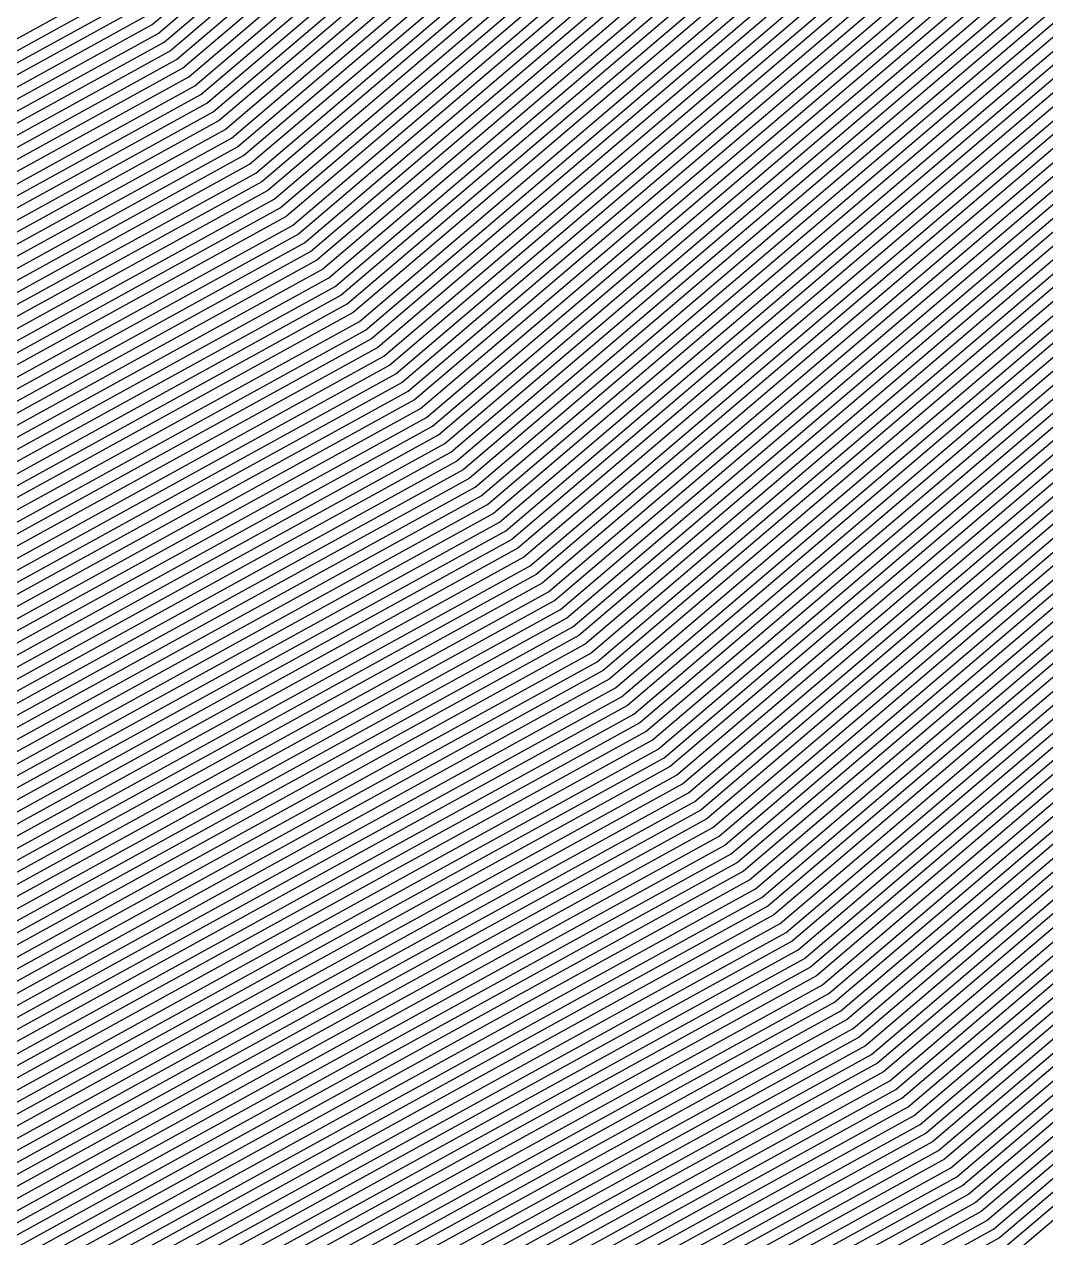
# Model space of a CAD drawing. Extents: x 7084 to 11035, y 13750 to 16729.
# Drawn here: x 8118.8 to 8173.6, y 16169.2 to 16234.2 of the extents above; entities that cross this region are included whole.
import ezdxf

# ---------------------------------------------------------------- set-up
doc = ezdxf.new("R2010")
doc.units = 0
doc.layers.add('Default', color=7, linetype='Continuous')

msp = doc.modelspace()

# ---------------------------------------------------------------- linework, layer by layer
at = {"layer": 'Default'}
for points in [[(7619.186, 15357.86), (7661.617, 15585.526), (7669.332, 15608.679), (7703.632, 15744.182), (7753.777, 16068.317), (7884.927, 16072.176), (7969.774, 16151.672), (8124.068, 16236.564), (8160.173, 16267.278), (8233.463, 16394.617), (8407.043, 16502.662)], [(7620.041, 15358.248), (7662.344, 15585.228), (7670.036, 15608.311), (7704.518, 15744.535), (7754.513, 16067.694), (7885.267, 16071.541), (7970.566, 16151.46), (8124.395, 16236.097), (8160.692, 16266.974), (8233.761, 16393.929), (8406.818, 16501.649)], [(7620.896, 15358.636), (7663.071, 15584.931), (7670.739, 15607.944), (7705.404, 15744.889), (7755.248, 16067.071), (7885.607, 16070.907), (7971.357, 16151.248), (8124.721, 16235.629), (8161.211, 16266.67), (8234.059, 16393.241), (8406.593, 16500.636)], [(7621.751, 15359.024), (7663.798, 15584.633), (7671.443, 15607.576), (7706.291, 15745.242), (7755.983, 16066.448), (7885.947, 16070.272), (7972.149, 16151.036), (8125.048, 16235.161), (8161.73, 16266.365), (8234.357, 16392.554), (8406.369, 16499.622)], [(7622.606, 15359.411), (7664.525, 15584.335), (7672.147, 15607.208), (7707.177, 15745.595), (7756.718, 16065.825), (7886.288, 16069.637), (7972.94, 16150.824), (8125.375, 16234.694), (8162.248, 16266.061), (8234.655, 16391.866), (8406.144, 16498.609)], [(7230.379, 14498.655), (7235.939, 14609.941), (7395.507, 14921.593), (7427.013, 14992.074), (7502.998, 15166.904), (7556.743, 15229.966), (7617.901, 15294.882), (7623.461, 15359.799), (7665.252, 15584.037), (7672.851, 15606.841), (7708.063, 15745.948), (7757.453, 16065.202), (7886.628, 16069.002), (7973.732, 16150.612), (8125.702, 16234.226), (8162.767, 16265.757), (8234.953, 16391.178), (8405.919, 16497.596)], [(7618.727, 15294.934), (7624.316, 15360.187), (7665.98, 15583.739), (7673.555, 15606.473), (7708.95, 15746.301), (7758.189, 16064.578), (7886.968, 16068.367), (7974.523, 16150.4), (8126.029, 16233.758), (8163.286, 16265.453), (8235.251, 16390.49), (8405.694, 16496.582)], [(7231.897, 14498.524), (7237.514, 14610.963), (7396.107, 14920.709), (7427.939, 14991.92), (7503.459, 15165.68), (7557.761, 15229.396), (7619.553, 15294.985), (7625.17, 15360.575), (7666.707, 15583.441), (7674.259, 15606.105), (7709.836, 15746.654), (7758.924, 16063.955), (7887.308, 16067.733), (7975.315, 16150.188), (8126.355, 16233.291), (8163.805, 16265.148), (8235.549, 16389.802), (8405.47, 16495.569)], [(8405.245, 16494.556), (8235.847, 16389.114), (8164.324, 16264.844), (8126.682, 16232.823), (7976.106, 16149.976), (7887.648, 16067.098), (7759.659, 16063.332), (7710.722, 15747.007), (7674.962, 15605.738), (7667.434, 15583.143), (7626.025, 15360.963), (7620.379, 15295.037), (7558.27, 15229.111), (7503.69, 15165.069), (7428.402, 14991.843), (7396.406, 14920.267), (7238.302, 14611.474), (7232.656, 14498.458), (7458.519, 14291.341), (7499.925, 14225.415), (7680.616, 14176.46), (7878.235, 14323.38)], [(7626.88, 15361.351), (7668.161, 15582.845), (7675.666, 15605.37), (7711.608, 15747.36), (7760.394, 16062.709), (7887.989, 16066.463), (7976.898, 16149.764), (8127.009, 16232.355), (8164.843, 16264.54), (8236.145, 16388.427), (8405.02, 16493.543)], [(7627.735, 15361.738), (7668.888, 15582.547), (7676.37, 15605.002), (7712.495, 15747.714), (7761.13, 16062.086), (7888.329, 16065.828), (7977.689, 16149.552), (8127.336, 16231.888), (8165.361, 16264.235), (8236.443, 16387.739), (8404.795, 16492.529)], [(7458.705, 14293.061), (7234.933, 14498.261), (7240.665, 14613.006), (7397.306, 14918.94), (7429.791, 14991.612), (7504.382, 15163.234), (7559.798, 15228.256), (7622.857, 15295.191), (7628.59, 15362.126), (7669.615, 15582.249), (7677.074, 15604.635), (7713.381, 15748.067), (7761.865, 16061.462), (7888.669, 16065.193), (7978.481, 16149.34), (8127.662, 16231.42), (8165.88, 16263.931), (8236.741, 16387.051), (8404.571, 16491.516)], [(8127.989, 16230.952), (8166.399, 16263.627), (8237.04, 16386.363), (8404.346, 16490.503)], [(7630.3, 15362.902), (7671.069, 15581.654), (7678.482, 15603.899), (7715.153, 15748.773), (7763.335, 16060.216), (7889.349, 16063.924), (7980.064, 16148.916), (8128.316, 16230.485), (8166.918, 16263.322), (8237.338, 16385.675), (8404.121, 16489.489)], [(7431.18, 14991.381), (7505.074, 15161.399), (7561.325, 15227.402), (7625.335, 15295.346), (7631.155, 15363.29), (7671.796, 15581.356), (7679.185, 15603.532), (7716.04, 15749.126), (7764.071, 16059.593), (7889.69, 16063.289), (7980.856, 16148.704), (8128.643, 16230.017), (8167.437, 16263.018), (8237.636, 16384.987), (8403.896, 16488.476)], [(7431.643, 14991.304), (7505.305, 15160.787), (7561.834, 15227.117), (7626.161, 15295.397), (7632.009, 15363.678), (7672.523, 15581.058), (7679.889, 15603.164), (7716.926, 15749.479), (7764.806, 16058.97), (7890.03, 16062.654), (7981.647, 16148.492), (8128.97, 16229.549), (8167.956, 16262.714), (8237.934, 16384.299), (8403.672, 16487.463)], [(8403.447, 16486.45), (8238.232, 16383.612), (8168.474, 16262.41), (8129.296, 16229.081), (7982.439, 16148.28), (7890.37, 16062.019), (7765.541, 16058.346), (7717.812, 15749.832), (7680.593, 15602.796), (7673.25, 15580.76), (7632.864, 15364.065)], [(7890.71, 16061.384), (7983.23, 16148.068), (8129.623, 16228.614), (8168.993, 16262.105), (8238.53, 16382.924), (8403.222, 16485.436)], [(7634.574, 15364.841), (7674.704, 15580.164), (7682.001, 15602.061), (7719.585, 15750.538), (7767.011, 16057.1), (7891.05, 16060.75), (7984.022, 16147.856), (8129.95, 16228.146), (8169.512, 16261.801), (8238.828, 16382.236), (8402.997, 16484.423)], [(7635.429, 15365.229), (7675.431, 15579.866), (7682.704, 15601.694), (7720.471, 15750.892), (7767.747, 16056.477), (7891.391, 16060.115), (7984.813, 16147.644), (8130.277, 16227.678), (8170.031, 16261.497), (8239.126, 16381.548), (8402.773, 16483.41)], [(7636.284, 15365.617), (7676.158, 15579.568), (7683.408, 15601.326), (7721.357, 15751.245), (7768.482, 16055.854), (7891.731, 16059.48), (7985.605, 16147.432), (8130.603, 16227.211), (8170.55, 16261.192), (8239.424, 16380.86), (8402.548, 16482.396)], [(7637.139, 15366.004), (7676.885, 15579.27), (7684.112, 15600.958), (7722.244, 15751.598), (7769.217, 16055.23), (7892.071, 16058.845), (7986.396, 16147.22), (8130.93, 16226.743), (8171.069, 16260.888), (8239.722, 16380.172), (8402.323, 16481.383)], [(8131.257, 16226.275), (8171.587, 16260.584), (8240.02, 16379.485), (8402.098, 16480.37)], [(8401.874, 16479.357), (8240.318, 16378.797), (8172.106, 16260.28), (8131.584, 16225.808), (7987.979, 16146.796), (7892.751, 16057.575), (7770.688, 16053.984), (7724.016, 15752.304), (7685.52, 15600.223), (7678.34, 15578.674), (7638.848, 15366.78)], [(8609.201, 16431.806), (8401.649, 16478.343), (8240.616, 16378.109), (8172.625, 16259.975), (8131.911, 16225.34), (7988.771, 16146.584), (7893.092, 16056.941), (7771.423, 16053.361), (7724.902, 15752.657), (7686.224, 15599.855), (7679.067, 15578.376), (7639.703, 15367.168)], [(7640.558, 15367.556), (7679.794, 15578.079), (7686.927, 15599.488), (7725.789, 15753.01), (7772.158, 16052.738), (7893.432, 16056.306), (7989.562, 16146.372), (8132.237, 16224.872), (8173.144, 16259.671), (8240.915, 16377.421), (8401.424, 16477.33), (8608.303, 16430.944)], [(7641.413, 15367.944), (7680.521, 15577.781), (7687.631, 15599.12), (7726.675, 15753.363), (7772.893, 16052.114), (7893.772, 16055.671), (7990.354, 16146.16), (8132.564, 16224.405), (8173.663, 16259.367), (8241.213, 16376.733), (8401.199, 16476.317), (8607.404, 16430.082)], [(7643.123, 15368.719), (7681.975, 15577.185), (7689.039, 15598.385), (7728.448, 15754.07), (7774.364, 16050.868), (7894.452, 16054.401), (7991.937, 16145.737), (8133.218, 16223.469), (8174.7, 16258.758), (8241.809, 16375.357), (8400.75, 16474.29), (8605.607, 16428.357)], [(8604.708, 16427.495), (8400.525, 16473.277), (8242.107, 16374.67), (8175.219, 16258.454), (8133.544, 16223.002), (7992.728, 16145.525), (7894.793, 16053.767), (7775.099, 16050.245), (7729.334, 15754.423), (7689.743, 15598.017), (7682.702, 15576.887), (7643.978, 15369.107)], [(7674.356, 14185.002), (7505.934, 14230.633), (7459.881, 14303.958), (7249.354, 14497.012), (7255.634, 14622.713), (7403.003, 14910.539), (7438.59, 14990.15), (7508.765, 15151.613), (7569.472, 15222.844), (7638.552, 15296.169), (7644.832, 15369.495), (7683.429, 15576.589), (7690.447, 15597.649), (7730.22, 15754.776), (7775.834, 16049.622), (7895.133, 16053.132), (7993.52, 16145.313), (8133.871, 16222.534), (8175.738, 16258.149), (8242.405, 16373.982), (8400.3, 16472.264), (8603.81, 16426.633)], [(7895.473, 16052.497), (7994.311, 16145.101), (8134.198, 16222.066), (8176.257, 16257.845), (8242.703, 16373.294), (8400.075, 16471.25), (8602.911, 16425.771)], [(8602.012, 16424.908), (8399.851, 16470.237), (8243.001, 16372.606), (8176.776, 16257.541), (8134.525, 16221.599), (7995.103, 16144.889), (7895.813, 16051.862), (7777.305, 16048.375), (7731.993, 15755.482), (7691.854, 15596.914), (7684.883, 15575.993), (7646.542, 15370.271)], [(8601.114, 16424.046), (8399.626, 16469.224), (8243.299, 16371.918), (8177.295, 16257.237), (8134.852, 16221.131), (7995.894, 16144.677), (7896.154, 16051.227), (7778.04, 16047.752), (7732.879, 15755.835), (7692.558, 15596.546), (7685.61, 15575.695), (7647.397, 15370.658), (7641.031, 15296.324), (7571, 15221.989), (7509.457, 15149.778), (7439.979, 14989.919), (7403.902, 14909.212), (7257.997, 14624.246), (7251.631, 14496.815), (7460.067, 14305.679), (7506.754, 14231.344), (7673.502, 14186.167)], [(7648.252, 15371.046), (7686.337, 15575.397), (7693.262, 15596.179), (7733.765, 15756.188), (7778.775, 16047.129), (7896.494, 16050.592), (7996.686, 16144.465), (8135.178, 16220.663), (8177.813, 16256.932), (8243.597, 16371.23), (8399.401, 16468.21), (8600.215, 16423.184)], [(7649.107, 15371.434), (7687.064, 15575.099), (7693.966, 15595.811), (7734.651, 15756.541), (7779.51, 16046.506), (7896.834, 16049.958), (7997.478, 16144.253), (8135.505, 16220.196), (8178.332, 16256.628), (8243.895, 16370.543), (8399.176, 16467.197), (8599.317, 16422.322)], [(8598.418, 16421.46), (8398.952, 16466.184), (8244.193, 16369.855), (8178.851, 16256.324), (8135.832, 16219.728), (7998.269, 16144.041), (7897.174, 16049.323), (7780.246, 16045.883), (7735.538, 15756.895), (7694.67, 15595.444), (7687.791, 15574.802), (7649.962, 15371.822)], [(7650.816, 15372.21), (7688.518, 15574.504), (7695.373, 15595.076), (7736.424, 15757.248), (7780.981, 16045.259), (7897.514, 16048.688), (7999.061, 16143.829), (8136.159, 16219.26), (8179.37, 16256.019), (8244.491, 16369.167), (8398.727, 16465.171), (8597.519, 16420.597)], [(8596.621, 16419.735), (8398.502, 16464.157), (8244.79, 16368.479), (8179.889, 16255.715), (8136.486, 16218.793), (7999.852, 16143.617), (7897.855, 16048.053), (7781.716, 16044.636), (7737.31, 15757.601)], [(7652.526, 15372.985), (7689.973, 15573.908), (7696.781, 15594.341), (7738.197, 15757.954), (7782.451, 16044.013), (7898.195, 16047.418), (8000.644, 16143.405), (8136.812, 16218.325), (8180.408, 16255.411), (8245.088, 16367.791), (8398.277, 16463.144), (8595.722, 16418.873)], [(7653.381, 15373.373), (7690.7, 15573.61), (7697.485, 15593.973), (7739.083, 15758.307), (7783.187, 16043.39), (7898.535, 16046.784), (8001.435, 16143.193), (8137.139, 16217.857), (8180.926, 16255.107), (8245.386, 16367.103), (8398.053, 16462.131), (8594.823, 16418.011)], [(8593.925, 16417.149), (8397.828, 16461.118), (8245.684, 16366.415), (8181.445, 16254.802), (8137.466, 16217.39), (8002.227, 16142.981), (7898.875, 16046.149)], [(8593.026, 16416.287), (8397.603, 16460.104), (8245.982, 16365.728), (8181.964, 16254.498), (8137.793, 16216.922), (8003.018, 16142.769), (7899.215, 16045.514), (7784.657, 16042.143), (7740.855, 15759.013), (7698.892, 15593.238), (7692.154, 15573.014), (7655.091, 15374.149)], [(7670.657, 14190.049), (7509.485, 14233.716), (7460.685, 14311.414), (7259.221, 14496.158), (7265.875, 14629.355), (7406.901, 14904.791), (7444.61, 14989.149), (7511.764, 15143.662), (7576.091, 15219.14), (7649.291, 15296.838), (7655.946, 15374.537), (7692.881, 15572.716), (7699.596, 15592.87), (7741.742, 15759.366), (7785.392, 16041.52), (7899.556, 16044.879), (8003.81, 16142.557), (8138.119, 16216.454), (8182.483, 16254.194), (8246.28, 16365.04), (8397.378, 16459.091), (8592.128, 16415.424)], [(8591.229, 16414.562), (8397.154, 16458.078), (8246.578, 16364.352), (8183.002, 16253.889), (8138.446, 16215.987), (8004.601, 16142.345), (7899.896, 16044.244), (7786.127, 16040.897), (7742.628, 15759.72), (7700.3, 15592.502), (7693.608, 15572.418), (7656.801, 15374.925)], [(7657.655, 15375.312), (7694.335, 15572.12), (7701.004, 15592.135), (7743.514, 15760.073), (7786.863, 16040.274), (7900.236, 16043.609), (8005.393, 16142.133), (8138.773, 16215.519), (8183.521, 16253.585), (8246.876, 16363.664), (8396.929, 16457.064), (8590.33, 16413.7)], [(8589.432, 16412.838), (8396.704, 16456.051), (8247.174, 16362.976), (8184.039, 16253.281), (8139.1, 16215.051), (8006.184, 16141.921), (7900.576, 16042.975), (7787.598, 16039.651), (7744.4, 15760.426), (7701.708, 15591.767), (7695.062, 15571.822), (7658.51, 15375.7)], [(7659.365, 15376.088), (7695.789, 15571.525), (7702.412, 15591.399), (7745.287, 15760.779), (7788.333, 16039.027), (7900.916, 16042.34), (8006.976, 16141.709), (8139.427, 16214.584), (8184.558, 16252.976), (8247.472, 16362.288), (8396.479, 16455.038), (8588.533, 16411.976)], [(7263.016, 14495.829), (7269.814, 14631.909), (7408.4, 14902.58), (7446.925, 14988.764), (7512.918, 15140.604), (7578.637, 15217.716), (7653.421, 15297.096), (7660.22, 15376.476), (7696.516, 15571.227), (7703.115, 15591.032), (7746.173, 15761.132), (7789.068, 16038.404), (7901.257, 16041.705), (8007.767, 16141.497), (8139.753, 16214.116), (8185.077, 16252.672), (8247.77, 16361.601), (8396.255, 16454.025), (8587.634, 16411.113)], [(7661.075, 15376.864), (7697.243, 15570.929), (7703.819, 15590.664), (7747.059, 15761.485), (7789.804, 16037.781), (7901.597, 16041.07), (8008.559, 16141.285), (8140.08, 16213.648), (8185.596, 16252.368), (8248.068, 16360.913), (8396.03, 16453.011), (8586.736, 16410.251)], [(8009.35, 16141.073), (8140.407, 16213.181), (8186.115, 16252.064), (8248.367, 16360.225), (8395.805, 16451.998), (8585.837, 16409.389)], [(7662.785, 15377.639), (7698.697, 15570.333), (7705.227, 15589.929), (7748.832, 15762.191), (7791.274, 16036.535), (7902.277, 16039.801), (8010.142, 16140.861), (8140.734, 16212.713), (8186.634, 16251.759), (8248.665, 16359.537), (8395.58, 16450.985), (8584.939, 16408.527)], [(7663.639, 15378.027), (7699.424, 15570.035), (7705.931, 15589.561), (7749.718, 15762.544), (7792.009, 16035.911), (7902.617, 16039.166), (8010.933, 16140.649), (8141.06, 16212.245), (8187.152, 16251.455), (8248.963, 16358.849), (8395.356, 16449.971), (8584.04, 16407.665)], [(7664.494, 15378.415), (7700.151, 15569.737), (7706.635, 15589.194), (7750.604, 15762.898), (7792.745, 16035.288), (7902.958, 16038.531), (8011.725, 16140.437), (8141.387, 16211.778), (8187.671, 16251.151), (8249.261, 16358.161), (8395.131, 16448.958), (8583.141, 16406.802)], [(7665.349, 15378.803), (7700.879, 15569.439), (7707.338, 15588.826), (7751.491, 15763.251), (7793.48, 16034.665), (7903.298, 16037.896), (8012.516, 16140.225), (8141.714, 16211.31), (8188.19, 16250.846), (8249.559, 16357.473), (8394.906, 16447.945), (8582.243, 16405.94)], [(8581.344, 16405.078), (8394.681, 16446.932), (8249.857, 16356.786), (8188.709, 16250.542), (8142.041, 16210.842), (8013.308, 16140.013), (7903.638, 16037.261), (7794.215, 16034.042), (7752.377, 15763.604), (7708.042, 15588.458), (7701.606, 15569.141), (7666.204, 15379.191)], [(8580.445, 16404.216), (8394.457, 16445.918), (8250.155, 16356.098), (8189.228, 16250.238), (8142.368, 16210.375), (8014.099, 16139.801), (7903.978, 16036.627), (7794.95, 16033.419), (7753.263, 15763.957), (7708.746, 15588.091), (7702.333, 15568.843), (7667.059, 15379.579)], [(8579.547, 16403.354), (8394.232, 16444.905), (8250.453, 16355.41), (8189.746, 16249.933), (8142.694, 16209.907), (8014.891, 16139.589), (7904.318, 16035.992), (7795.686, 16032.795), (7754.149, 15764.31), (7709.45, 15587.723), (7703.06, 15568.545), (7667.914, 15379.966)], [(7668.769, 15380.354), (7703.787, 15568.248), (7710.154, 15587.355), (7755.036, 15764.663), (7796.421, 16032.172), (7904.659, 16035.357), (8015.682, 16139.378), (8143.021, 16209.439), (8190.265, 16249.629), (8250.751, 16354.722), (8394.007, 16443.892), (8578.648, 16402.492)], [(8143.348, 16208.972), (8190.784, 16249.325), (8251.049, 16354.034), (8393.782, 16442.878), (8577.75, 16401.629)], [(7670.478, 15381.13), (7705.241, 15567.652), (7711.561, 15586.62), (7756.808, 15765.369), (7797.891, 16030.926), (7905.339, 16034.087), (8017.266, 16138.954), (8143.675, 16208.504), (8191.303, 16249.021), (8251.347, 16353.346), (8393.558, 16441.865), (8576.851, 16400.767)], [(8575.952, 16399.905), (8393.333, 16440.852), (8251.645, 16352.659), (8191.822, 16248.716), (8144.001, 16208.036), (8018.057, 16138.742), (7905.679, 16033.452), (7798.626, 16030.303), (7757.695, 15765.723), (7712.265, 15586.252), (7705.968, 15567.354), (7671.333, 15381.518)], [(7672.188, 15381.906), (7706.695, 15567.056), (7712.969, 15585.885), (7758.581, 15766.076), (7799.362, 16029.679), (7906.019, 16032.818), (8018.849, 16138.53), (8144.328, 16207.569), (8192.341, 16248.412), (8251.943, 16351.971), (8393.108, 16439.839), (8575.054, 16399.043)], [(7707.422, 15566.758), (7713.673, 15585.517), (7759.467, 15766.429), (7800.097, 16029.056), (7906.36, 16032.183), (8019.64, 16138.318), (8144.655, 16207.101), (8192.859, 16248.108), (8252.242, 16351.283), (8392.883, 16438.825), (8574.155, 16398.181)], [(8573.256, 16397.318), (8392.659, 16437.812), (8252.54, 16350.595), (8193.378, 16247.803), (8144.982, 16206.633), (8020.432, 16138.106), (7906.7, 16031.548), (7800.832, 16028.433), (7760.353, 15766.782), (7714.377, 15585.149), (7708.149, 15566.46), (7673.898, 15382.681)], [(8572.358, 16396.456), (8392.434, 16436.799), (8252.838, 16349.907), (8193.897, 16247.499), (8145.309, 16206.166), (8021.223, 16137.894), (7907.04, 16030.913), (7801.567, 16027.81), (7761.24, 15767.135), (7715.08, 15584.782), (7708.876, 15566.162), (7674.753, 15383.069)], [(8571.459, 16395.594), (8392.209, 16435.785), (8253.136, 16349.219), (8194.416, 16247.195), (8145.635, 16205.698), (8022.015, 16137.682), (7907.38, 16030.278), (7802.303, 16027.187), (7762.126, 15767.488), (7715.784, 15584.414), (7709.603, 15565.864), (7675.608, 15383.457)], [(8022.806, 16137.47), (8145.962, 16205.23), (8194.935, 16246.891), (8253.434, 16348.531), (8391.984, 16434.772), (8570.561, 16394.732)], [(8569.662, 16393.87), (8391.76, 16433.759), (8253.732, 16347.844), (8195.454, 16246.586), (8146.289, 16204.763), (8023.598, 16137.258), (7908.061, 16029.009), (7803.773, 16025.94), (7763.898, 15768.194), (7717.192, 15583.679), (7711.057, 15565.268)], [(8568.763, 16393.007), (8391.535, 16432.746), (8254.03, 16347.156), (8195.972, 16246.282), (8146.616, 16204.295), (8024.389, 16137.046), (7908.401, 16028.374), (7804.508, 16025.317)], [(7712.512, 15564.673), (7718.6, 15582.944), (7765.671, 15768.901), (7805.244, 16024.694), (7908.741, 16027.739), (8025.181, 16136.834), (8146.942, 16203.827), (8196.491, 16245.978), (8254.328, 16346.468), (8391.31, 16431.732), (8567.865, 16392.145)], [(7713.239, 15564.375), (7719.303, 15582.576), (7766.557, 15769.254), (7805.979, 16024.071), (7909.081, 16027.104), (8025.972, 16136.622), (8147.269, 16203.36), (8197.01, 16245.673), (8254.626, 16345.78), (8391.085, 16430.719), (8566.966, 16391.283)], [(7288.722, 14644.171), (7415.596, 14891.968), (7458.039, 14986.917), (7518.455, 15125.925), (7590.858, 15210.879), (7673.247, 15298.331), (7680.737, 15385.784), (7713.966, 15564.077), (7720.007, 15582.208), (7767.444, 15769.607), (7806.714, 16023.448), (7909.421, 16026.469), (8026.764, 16136.41), (8147.596, 16202.892), (8197.529, 16245.369), (8254.924, 16345.092), (8390.861, 16429.706), (8566.067, 16390.421)], [(7714.693, 15563.779), (7720.711, 15581.841), (7768.33, 15769.96), (7807.449, 16022.824), (7909.762, 16025.835), (8027.555, 16136.198), (8147.923, 16202.424), (8198.048, 16245.065), (8255.222, 16344.404), (8390.636, 16428.692), (8565.169, 16389.559)], [(7282.75, 14494.121), (7290.297, 14645.193), (7416.195, 14891.084), (7458.965, 14986.763), (7518.916, 15124.701), (7591.876, 15210.309), (7674.899, 15298.434), (7682.446, 15386.56), (7715.42, 15563.481), (7721.415, 15581.473), (7769.216, 15770.313), (7808.184, 16022.201), (7910.102, 16025.2), (8028.347, 16135.986), (8148.25, 16201.957), (8198.567, 16244.76), (8255.52, 16343.717), (8390.411, 16427.679), (8564.27, 16388.697)], [(8563.372, 16387.834), (8390.186, 16426.666), (8255.818, 16343.029), (8199.085, 16244.456), (8148.576, 16201.489), (8029.138, 16135.774), (7910.442, 16024.565), (7808.92, 16021.578), (7770.102, 15770.666)], [(7716.874, 15562.885), (7722.823, 15580.738), (7770.989, 15771.019), (7809.655, 16020.955), (7910.782, 16023.93), (8029.93, 16135.562), (8148.903, 16201.021), (8199.604, 16244.152), (8256.117, 16342.341), (8389.962, 16425.653), (8562.473, 16386.972)], [(8561.574, 16386.11), (8389.737, 16424.639), (8256.415, 16341.653), (8200.123, 16243.848), (8149.23, 16200.554), (8030.721, 16135.35), (7911.122, 16023.295), (7810.39, 16020.332), (7771.875, 15771.372), (7723.526, 15580.37), (7717.601, 15562.587)], [(7718.328, 15562.289), (7724.23, 15580.002), (7772.761, 15771.726), (7811.125, 16019.708), (7911.463, 16022.661), (8031.513, 16135.138), (8149.557, 16200.086), (8200.642, 16243.543), (8256.713, 16340.965), (8389.512, 16423.626), (8560.676, 16385.248)], [(8559.777, 16384.386), (8389.287, 16422.613), (8257.011, 16340.277), (8201.161, 16243.239), (8149.884, 16199.618), (8032.304, 16134.926), (7911.803, 16022.026), (7811.861, 16019.085), (7773.647, 15772.079), (7724.934, 15579.635), (7719.055, 15561.991), (7686.721, 15388.499), (7679.029, 15298.692), (7594.422, 15208.884)], [(8558.878, 16383.523), (8389.063, 16421.599), (8257.309, 16339.589), (8201.68, 16242.935), (8150.21, 16199.151), (8033.096, 16134.714), (7912.143, 16021.391), (7812.596, 16018.462), (7774.534, 15772.432), (7725.638, 15579.267), (7719.782, 15561.694), (7687.576, 15388.887), (7679.855, 15298.743), (7594.931, 15208.599), (7520.3, 15121.032), (7461.743, 14986.301), (7417.994, 14888.431), (7295.024, 14648.258), (7287.304, 14493.726), (7462.975, 14332.635)], [(7680.681, 15298.795), (7688.431, 15389.274), (7720.509, 15561.396), (7726.342, 15578.899), (7775.42, 15772.785), (7813.331, 16017.839), (7912.483, 16020.756), (8033.887, 16134.502), (8150.537, 16198.683), (8202.198, 16242.63), (8257.607, 16338.902), (8388.838, 16420.586), (8557.98, 16382.661)], [(8556.183, 16380.937), (8388.388, 16418.56), (8258.203, 16337.526), (8203.236, 16242.022), (8151.191, 16197.748), (8035.47, 16134.078), (7913.164, 16019.486), (7814.802, 16016.592), (7777.192, 15773.491), (7727.749, 15578.164), (7721.963, 15560.8), (7690.14, 15390.05), (7682.333, 15298.897), (7596.458, 15207.745), (7520.993, 15119.197), (7463.133, 14986.07), (7418.894, 14887.104), (7297.388, 14649.791), (7289.581, 14493.529), (7463.161, 14334.356), (7520.411, 14243.203), (7659.275, 14205.58), (7932.514, 14408.72)], [(7722.69, 15560.502), (7728.453, 15577.796), (7778.079, 15773.844), (7815.537, 16015.969), (7913.504, 16018.852), (8036.262, 16133.866), (8151.517, 16197.28), (8203.755, 16241.718), (8258.501, 16336.838), (8388.164, 16417.546), (8555.284, 16380.075)], [(8554.385, 16379.212), (8387.939, 16416.533), (8258.799, 16336.15), (8204.274, 16241.413), (8151.844, 16196.812), (8037.054, 16133.654), (7913.844, 16018.217), (7816.272, 16015.346), (7778.965, 15774.197), (7729.157, 15577.429), (7723.417, 15560.204)], [(7724.145, 15559.906), (7729.861, 15577.061), (7779.851, 15774.55), (7817.007, 16014.723), (7914.184, 16017.582), (8037.845, 16133.442), (8152.171, 16196.345), (8204.793, 16241.109), (8259.097, 16335.462), (8387.714, 16415.52), (8553.487, 16378.35)], [(7420.093, 14885.335), (7464.985, 14985.762), (7521.915, 15116.75), (7598.495, 15206.605), (7685.638, 15299.103), (7693.56, 15391.601), (7724.872, 15559.608), (7730.565, 15576.694), (7780.738, 15774.904), (7817.742, 16014.1), (7914.525, 16016.947), (8038.637, 16133.23), (8152.498, 16195.877), (8205.311, 16240.805), (8259.395, 16334.775), (8387.489, 16414.507), (8552.588, 16377.488)], [(7725.599, 15559.31), (7731.268, 15576.326), (7781.624, 15775.257), (7818.478, 16013.476), (7914.865, 16016.312), (8039.428, 16133.018), (8152.825, 16195.409), (8205.83, 16240.5), (8259.694, 16334.087), (8387.265, 16413.493), (8551.689, 16376.626)], [(7726.326, 15559.012), (7731.972, 15575.958), (7782.51, 15775.61), (7819.213, 16012.853), (7915.205, 16015.678), (8040.22, 16132.806), (8153.151, 16194.942), (8206.349, 16240.196), (8259.992, 16333.399), (8387.04, 16412.48), (8550.791, 16375.764)], [(8549.892, 16374.902), (8386.815, 16411.467), (8260.29, 16332.711), (8206.868, 16239.892), (8153.478, 16194.474), (8041.011, 16132.595), (7915.545, 16015.043), (7819.948, 16012.23), (7783.396, 15775.963), (7732.676, 15575.591), (7727.053, 15558.714)], [(7727.78, 15558.417), (7733.38, 15575.223), (7784.283, 15776.316), (7820.683, 16011.607), (7915.885, 16014.408), (8041.803, 16132.383), (8153.805, 16194.006), (8207.387, 16239.587), (8260.588, 16332.023), (8386.59, 16410.453), (8548.994, 16374.039)], [(7728.507, 15558.119), (7734.084, 15574.855), (7785.169, 15776.669), (7821.419, 16010.984), (7916.226, 16013.773), (8042.594, 16132.171), (8154.132, 16193.539), (8207.906, 16239.283), (8260.886, 16331.335), (8386.366, 16409.44), (8548.095, 16373.177)], [(7729.234, 15557.821), (7734.788, 15574.488), (7786.055, 15777.022), (7822.154, 16010.36), (7916.566, 16013.138), (8043.386, 16131.959), (8154.458, 16193.071), (8208.424, 16238.979), (8261.184, 16330.647), (8386.141, 16408.427), (8547.196, 16372.315)], [(7729.961, 15557.523), (7735.491, 15574.12), (7786.941, 15777.375), (7822.889, 16009.737), (7916.906, 16012.503), (8044.177, 16131.747), (8154.785, 16192.603), (8208.943, 16238.675), (8261.482, 16329.96), (8385.916, 16407.414), (8546.298, 16371.453)], [(8545.399, 16370.591), (8385.691, 16406.4), (8261.78, 16329.272), (8209.462, 16238.37), (8155.112, 16192.136), (8044.969, 16131.535), (7917.246, 16011.869), (7823.624, 16009.114), (7787.828, 15777.728), (7736.195, 15573.752), (7730.688, 15557.225)], [(8544.5, 16369.728), (8385.467, 16405.387), (8262.078, 16328.584), (8209.981, 16238.066), (8155.439, 16191.668), (8045.76, 16131.323), (7917.586, 16011.234)], [(7300.207, 14492.609), (7308.417, 14656.943), (7423.092, 14880.914), (7469.616, 14984.992), (7524.222, 15110.634), (7603.587, 15203.757), (7693.898, 15299.618), (7702.108, 15395.48), (7732.142, 15556.629), (7737.603, 15573.017), (7789.6, 15778.435), (7825.095, 16007.868), (7917.927, 16010.599), (8046.552, 16131.111), (8155.766, 16191.2), (8210.5, 16237.762), (8262.376, 16327.896), (8385.242, 16404.374), (8543.602, 16368.866)], [(7423.391, 14880.472), (7470.079, 14984.915), (7524.453, 15110.022), (7604.096, 15203.472), (7694.724, 15299.67), (7702.963, 15395.868), (7732.869, 15556.331), (7738.307, 15572.649), (7790.487, 15778.788), (7825.83, 16007.245), (7918.267, 16009.964), (8047.343, 16130.899), (8156.092, 16190.733), (8211.019, 16237.457), (8262.674, 16327.208), (8385.017, 16403.36), (8542.703, 16368.004)], [(8541.805, 16367.142), (8384.792, 16402.347), (8262.972, 16326.52), (8211.537, 16237.153), (8156.419, 16190.265), (8048.135, 16130.687), (7918.607, 16009.329), (7826.565, 16006.621), (7791.373, 15779.141), (7739.011, 15572.282), (7733.596, 15556.033), (7703.818, 15396.255), (7695.55, 15299.721), (7604.605, 15203.187)], [(7471.005, 14984.761), (7524.915, 15108.799), (7605.114, 15202.902), (7696.376, 15299.773), (7704.673, 15396.643), (7734.323, 15555.735), (7739.714, 15571.914), (7792.259, 15779.494), (7827.301, 16005.998), (7918.947, 16008.695), (8048.926, 16130.475), (8156.746, 16189.797), (8212.056, 16236.849), (8263.27, 16325.833), (8384.568, 16401.334), (8540.906, 16366.28)], [(8540.007, 16365.417), (8384.343, 16400.321), (8263.569, 16325.145), (8212.575, 16236.544), (8157.073, 16189.33), (8049.718, 16130.263), (7919.287, 16008.06), (7828.036, 16005.375), (7793.145, 15779.847), (7740.418, 15571.546), (7735.05, 15555.437)], [(8539.109, 16364.555), (8384.118, 16399.307), (8263.867, 16324.457), (8213.094, 16236.24), (8157.399, 16188.862), (8050.509, 16130.051), (7919.628, 16007.425), (7828.771, 16004.752), (7794.032, 15780.2), (7741.122, 15571.179), (7735.778, 15555.139)], [(7424.891, 14878.261), (7472.394, 14984.53), (7525.607, 15106.964), (7606.642, 15202.047), (7698.855, 15299.927), (7707.238, 15397.807), (7736.505, 15554.842), (7741.826, 15570.811), (7794.918, 15780.553), (7829.506, 16004.129), (7919.968, 16006.79), (8051.301, 16129.839), (8157.726, 16188.394), (8213.613, 16235.936), (8264.165, 16323.769), (8383.893, 16398.294), (8538.21, 16363.693)], [(7737.232, 15554.544), (7742.53, 15570.444), (7795.804, 15780.907), (7830.241, 16003.505), (7920.308, 16006.155), (8052.092, 16129.627), (8158.053, 16187.927), (8214.132, 16235.632), (8264.463, 16323.081), (8383.669, 16397.281), (8537.311, 16362.831)], [(8052.884, 16129.415), (8158.38, 16187.459), (8214.65, 16235.327), (8264.761, 16322.393), (8383.444, 16396.267), (8536.413, 16361.969)], [(8535.514, 16361.107), (8383.219, 16395.254), (8265.059, 16321.705), (8215.169, 16235.023), (8158.707, 16186.991), (8053.675, 16129.203), (7920.988, 16004.886), (7831.712, 16002.259), (7797.577, 15781.613), (7743.937, 15569.708), (7738.686, 15553.948), (7709.802, 15398.97), (7701.333, 15300.081), (7608.17, 15201.193), (7526.299, 15105.129), (7473.783, 14984.299), (7425.79, 14876.934), (7315.507, 14661.541), (7307.038, 14492.018), (7464.585, 14347.547), (7526.694, 14248.658), (7652.731, 14214.511), (7949.159, 14434.891)], [(8534.616, 16360.244), (8382.994, 16394.241), (8265.357, 16321.018), (8215.688, 16234.719), (8159.033, 16186.524), (8054.467, 16128.991), (7921.329, 16004.251), (7832.447, 16001.636), (7798.463, 15781.966), (7744.641, 15569.341), (7739.413, 15553.65), (7710.657, 15399.358), (7702.159, 15300.133), (7608.679, 15200.908), (7526.53, 15104.518), (7474.246, 14984.222), (7426.09, 14876.492), (7316.295, 14662.052), (7307.797, 14491.952), (7464.647, 14348.121)], [(7740.14, 15553.352), (7745.345, 15568.973), (7799.349, 15782.319), (7833.182, 16001.013), (7921.669, 16003.616), (8055.258, 16128.779), (8159.36, 16186.056), (8216.207, 16234.414), (8265.655, 16320.33), (8382.769, 16393.228), (8533.717, 16359.382)], [(7740.867, 15553.054), (7746.049, 15568.605), (7800.236, 15782.672), (7833.918, 16000.389), (7922.009, 16002.981), (8056.05, 16128.567), (8159.687, 16185.588), (8216.726, 16234.11), (8265.953, 16319.642), (8382.545, 16392.214), (8532.818, 16358.52)], [(8531.92, 16357.658), (8382.32, 16391.201), (8266.251, 16318.954), (8217.244, 16233.806), (8160.014, 16185.121), (8056.842, 16128.355), (7922.349, 16002.346), (7834.653, 15999.766), (7801.122, 15783.025), (7746.753, 15568.238), (7741.594, 15552.756)], [(7742.321, 15552.458), (7747.456, 15567.87), (7802.008, 15783.378), (7835.388, 15999.143), (7922.689, 16001.712), (8057.633, 16128.143), (8160.34, 16184.653), (8217.763, 16233.502), (8266.549, 16318.266), (8382.095, 16390.188), (8531.021, 16356.796)], [(7743.048, 15552.16), (7748.16, 15567.502), (7802.894, 15783.731), (7836.123, 15998.52), (7923.03, 16001.077), (8058.425, 16127.931), (8160.667, 16184.185), (8218.282, 16233.197), (8266.847, 16317.578), (8381.87, 16389.174), (8530.122, 16355.933)], [(8529.224, 16355.071), (8381.646, 16388.161), (8267.145, 16316.891), (8218.801, 16232.893), (8160.994, 16183.718), (8059.216, 16127.719), (7923.37, 16000.442)], [(8528.325, 16354.209), (8381.421, 16387.148), (8267.444, 16316.203), (8219.32, 16232.589), (8161.321, 16183.25), (8060.008, 16127.507), (7923.71, 15999.807)], [(8527.427, 16353.347), (8381.196, 16386.135), (8267.742, 16315.515), (8219.839, 16232.284), (8161.648, 16182.782), (8060.799, 16127.295), (7924.05, 15999.172), (7838.329, 15996.65), (7805.553, 15784.791), (7750.272, 15566.399), (7745.229, 15551.267)], [(7745.956, 15550.969), (7750.976, 15566.032), (7806.439, 15785.144), (7839.064, 15996.027), (7924.39, 15998.538), (8061.591, 16127.083), (8161.974, 16182.315), (8220.357, 16231.98), (8268.04, 16314.827), (8380.971, 16385.121), (8526.528, 16352.485)], [(8525.629, 16351.622), (8380.747, 16384.108), (8268.338, 16314.139), (8220.876, 16231.676), (8162.301, 16181.847), (8062.382, 16126.871), (7924.731, 15997.903), (7839.799, 15995.404), (7807.326, 15785.497), (7751.679, 15565.664)], [(7752.383, 15565.297), (7808.212, 15785.85), (7840.535, 15994.781), (7925.071, 15997.268), (8063.174, 16126.659), (8162.628, 16181.379), (8221.395, 16231.371), (8268.636, 16313.451), (8380.522, 16383.095), (8524.731, 16350.76)], [(8523.832, 16349.898), (8380.297, 16382.081), (8268.934, 16312.763), (8221.914, 16231.067), (8162.955, 16180.912), (8063.965, 16126.447), (7925.411, 15996.633)], [(7753.791, 15564.561), (7809.985, 15786.556), (7842.005, 15993.534), (7925.751, 15995.998), (8064.757, 16126.235), (8163.282, 16180.444), (8222.433, 16230.763), (8269.232, 16312.076), (8380.072, 16381.068), (8522.933, 16349.036)], [(8522.035, 16348.174), (8379.848, 16380.055), (8269.53, 16311.388), (8222.952, 16230.459), (8163.608, 16179.976), (8065.548, 16126.024), (7926.091, 15995.363), (7842.74, 15992.911), (7810.871, 15786.91), (7754.495, 15564.194)], [(8521.136, 16347.312), (8379.623, 16379.042), (8269.828, 16310.7), (8223.47, 16230.154), (8163.935, 16179.509), (8066.34, 16125.812), (7926.432, 15994.729), (7843.476, 15992.288)], [(7755.902, 15563.458), (7812.643, 15787.616), (7844.211, 15991.665), (7926.772, 15994.094), (8067.131, 16125.6), (8164.262, 16179.041), (8223.989, 16229.85), (8270.126, 16310.012), (8379.398, 16378.028), (8520.238, 16346.449)], [(8519.339, 16345.587), (8379.173, 16377.015), (8270.424, 16309.324), (8224.508, 16229.546), (8164.589, 16178.573), (8067.923, 16125.388), (7927.112, 15993.459), (7844.946, 15991.041)], [(8241.511, 16376.045), (8174.182, 16259.062), (8132.891, 16223.937), (7991.145, 16145.949), (7894.112, 16055.036), (7773.629, 16051.491), (7727.561, 15753.717), (7688.335, 15598.752), (7681.248, 15577.483), (7642.268, 15368.331)], [(8518.44, 16344.725), (8378.949, 16376.002), (8270.722, 16308.636), (8225.027, 16229.241), (8164.915, 16178.106), (8068.714, 16125.176), (7927.452, 15992.824), (7845.681, 15990.418), (7814.416, 15788.322), (7757.31, 15562.723), (7752.5, 15548.288)], [(8069.506, 16124.964), (8165.242, 16177.638), (8225.546, 16228.937), (8271.021, 16307.949), (8378.724, 16374.988), (8517.542, 16343.863)], [(7483.508, 14982.683), (7531.144, 15092.285), (7618.862, 15195.21), (7718.68, 15301.162), (7727.754, 15407.115), (7753.954, 15547.692), (7758.718, 15561.988), (7816.188, 15789.028), (7847.152, 15989.172), (7928.133, 15991.555), (8070.297, 16124.752), (8165.569, 16177.17), (8226.065, 16228.633), (8271.319, 16307.261), (8378.499, 16373.975), (8516.643, 16343.001)], [(7759.421, 15561.62), (7817.075, 15789.381), (7847.887, 15988.549), (7928.473, 15990.92), (8071.089, 16124.54), (8165.896, 16176.703), (8226.583, 16228.328), (8271.617, 16306.573), (8378.274, 16372.962), (8515.744, 16342.138)], [(7760.125, 15561.252), (7817.961, 15789.734), (7848.622, 15987.926), (7928.813, 15990.285), (8071.88, 16124.328), (8166.223, 16176.235), (8227.102, 16228.024), (8271.915, 16305.885), (8378.05, 16371.949), (8514.846, 16341.276)], [(7760.829, 15560.885), (7818.847, 15790.088), (7849.357, 15987.302), (7929.153, 15989.65), (8072.672, 16124.116), (8166.549, 16175.767), (8227.621, 16227.72), (8272.213, 16305.197), (8377.825, 16370.935), (8513.947, 16340.414)], [(7466.132, 14361.886), (7326.013, 14490.375), (7335.203, 14674.314), (7433.286, 14865.88), (7485.36, 14982.375), (7532.066, 15089.839), (7620.899, 15194.071), (7721.984, 15301.368), (7731.174, 15408.666), (7756.862, 15546.5), (7761.533, 15560.517), (7819.734, 15790.441), (7850.093, 15986.679), (7929.493, 15989.015), (8073.463, 16123.904), (8166.876, 16175.3), (8228.14, 16227.416), (8272.511, 16304.509), (8377.6, 16369.922), (8513.049, 16339.552)], [(8512.15, 16338.69), (8377.375, 16368.909), (8272.809, 16303.821), (8228.659, 16227.111), (8167.203, 16174.832), (8074.255, 16123.692), (7929.834, 15988.38), (7850.828, 15986.056), (7820.62, 15790.794), (7762.237, 15560.149)], [(8511.251, 16337.827), (8377.151, 16367.895), (8273.107, 16303.134), (8229.178, 16226.807), (8167.53, 16174.364), (8075.046, 16123.48), (7930.174, 15987.746), (7851.563, 15985.433), (7821.506, 15791.147), (7762.941, 15559.782)], [(7486.749, 14982.144), (7532.759, 15088.004), (7622.427, 15193.216), (7724.462, 15301.523), (7733.738, 15409.829), (7759.044, 15545.606), (7763.644, 15559.414), (7822.392, 15791.5), (7852.298, 15984.81), (7930.514, 15987.111), (8075.838, 16123.268), (8167.856, 16173.897), (8229.696, 16226.503), (8273.405, 16302.446), (8376.926, 16366.882), (8510.353, 16336.965)], [(8509.454, 16336.103), (8376.701, 16365.869), (8273.703, 16301.758), (8230.215, 16226.198), (8168.183, 16173.429), (8076.63, 16123.056), (7930.854, 15986.476), (7853.034, 15984.186), (7823.279, 15791.853), (7764.348, 15559.047), (7759.771, 15545.308), (7734.593, 15410.217), (7725.288, 15301.574), (7622.936, 15192.931)], [(7760.498, 15545.011), (7765.052, 15558.679), (7824.165, 15792.206), (7853.769, 15983.563), (7931.194, 15985.841), (8077.421, 16122.844), (8168.51, 16172.961), (8230.734, 16225.894), (8274.001, 16301.07), (8376.476, 16364.856), (8508.555, 16335.241)], [(7488.139, 14981.913), (7533.451, 15086.169), (7623.954, 15192.361), (7726.941, 15301.677), (7736.303, 15410.993), (7761.225, 15544.713), (7765.756, 15558.311), (7825.051, 15792.559), (7854.504, 15982.94), (7931.535, 15985.206), (8078.213, 16122.632), (8168.837, 16172.494), (8231.253, 16225.59), (8274.299, 16300.382), (8376.252, 16363.842), (8507.657, 16334.379)], [(8506.758, 16333.517), (8376.027, 16362.829), (8274.597, 16299.694), (8231.772, 16225.286), (8169.164, 16172.026), (8079.004, 16122.42), (7931.875, 15984.572), (7855.239, 15982.317), (7825.937, 15792.913), (7766.46, 15557.944)], [(8505.859, 16332.654), (8375.802, 16361.816), (8274.896, 16299.007), (8232.291, 16224.981), (8169.49, 16171.558), (8079.796, 16122.208), (7932.215, 15983.937), (7855.975, 15981.694), (7826.824, 15793.266), (7767.164, 15557.576)], [(8504.961, 16331.792), (8375.577, 16360.803), (8275.194, 16298.319), (8232.809, 16224.677), (8169.817, 16171.091), (8080.587, 16121.996), (7932.555, 15983.302), (7856.71, 15981.07), (7827.71, 15793.619), (7767.867, 15557.208)], [(8504.062, 16330.93), (8375.353, 16359.789), (8275.492, 16297.631), (8233.328, 16224.373), (8170.144, 16170.623), (8081.379, 16121.784), (7932.896, 15982.667), (7857.445, 15980.447), (7828.596, 15793.972), (7768.571, 15556.841)], [(8503.164, 16330.068), (8375.128, 16358.776), (8275.79, 16296.943), (8233.847, 16224.068), (8170.471, 16170.155), (8082.17, 16121.572), (7933.236, 15982.032), (7858.18, 15979.824), (7829.483, 15794.325), (7769.275, 15556.473)], [(8501.366, 16328.343), (8374.678, 16356.749), (8276.386, 16295.567), (8234.885, 16223.46), (8171.124, 16169.22), (8083.753, 16121.148), (7933.916, 15980.763), (7859.651, 15978.578), (7831.255, 15795.031), (7770.683, 15555.738)], [(7771.387, 15555.37), (7832.141, 15795.384), (7860.386, 15977.954), (7934.256, 15980.128), (8084.545, 16120.936), (8171.451, 16168.752), (8235.404, 16223.155), (8276.684, 16294.879), (8374.454, 16355.736), (8500.468, 16327.481)], [(7772.09, 15555.002), (7833.028, 15795.737), (7861.121, 15977.331), (7934.597, 15979.493), (8085.336, 16120.724), (8171.778, 16168.285), (8235.922, 16222.851), (8276.982, 16294.192), (8374.229, 16354.723), (8499.569, 16326.619)], [(8415.531, 14233.016), (8114.781, 14352.375), (7931.79, 14407.583), (7659.56, 14205.192), (7520.138, 14242.966), (7463.099, 14333.782), (7288.822, 14493.595), (7296.6, 14649.28), (7418.594, 14887.546), (7462.669, 14986.147), (7520.762, 15119.808), (7595.949, 15208.03), (7681.507, 15298.846), (7689.285, 15389.662), (7721.236, 15561.098), (7727.046, 15578.532), (7776.306, 15773.138), (7814.066, 16017.216), (7912.823, 16020.121), (8034.679, 16134.29), (8150.864, 16198.215), (8202.717, 16242.326), (8257.905, 16338.214)], [(8482.975, 14288.931), (8114.278, 14435.255), (7975.937, 14476.993), (7642.203, 14228.877), (7536.8, 14257.434), (7466.875, 14368.768), (7335.121, 14489.586), (7344.656, 14680.445), (7436.884, 14860.574), (7490.917, 14981.451), (7534.835, 15082.499), (7627.009, 15190.652), (7731.897, 15301.986), (7741.432, 15413.32), (7765.587, 15542.925), (7769.979, 15556.105), (7830.369, 15794.678), (7858.915, 15979.201), (7933.576, 15981.397), (8082.962, 16121.36), (8170.797, 16169.688), (8234.366, 16223.764), (8276.088, 16296.255)], [(8857.339, 13963.892), (8355.421, 14041.997), (8338.136, 14168.852), (8115.359, 14257.265), (7881.13, 14327.932), (7679.478, 14178.013), (7501.018, 14226.363), (7458.767, 14293.635), (7235.692, 14498.195), (7241.453, 14613.517), (7397.606, 14918.498), (7430.254, 14991.535), (7504.613, 15162.622), (7560.307, 15227.971), (7623.683, 15295.243), (7629.445, 15362.514), (7670.342, 15581.951), (7677.778, 15604.267), (7714.267, 15748.42), (7762.6, 16060.839), (7889.009, 16064.558), (7979.273, 16149.128), (8127.989, 16230.952)], [(8853.575, 13969.157), (8367.341, 14044.821), (8349.192, 14178.018), (8115.276, 14270.852), (7888.367, 14339.31), (7676.632, 14181.896), (7503.749, 14228.735), (7459.386, 14299.37), (7243.282, 14497.538), (7249.331, 14618.626), (7400.604, 14914.076), (7434.885, 14990.766), (7506.92, 15156.506), (7565.399, 15225.123), (7631.944, 15295.757), (7637.993, 15366.392), (7677.613, 15578.972), (7684.816, 15600.591), (7723.13, 15751.951), (7769.952, 16054.607), (7892.411, 16058.21), (7987.188, 16147.008), (8131.257, 16226.275)], [(8411.448, 14055.268), (8390.101, 14211.934), (8114.971, 14321.124), (7915.145, 14381.412), (7666.104, 14196.262), (7513.856, 14237.511), (7461.676, 14320.591), (7271.365, 14495.106), (7278.48, 14637.529), (7411.698, 14897.716), (7452.019, 14987.917), (7515.456, 15133.876), (7584.238, 15214.582), (7662.508, 15297.662), (7669.623, 15380.742), (7704.514, 15567.95), (7710.858, 15586.988), (7755.922, 15765.016), (7797.156, 16031.549), (7904.999, 16034.722), (8016.474, 16139.166), (8143.348, 16208.972)]]:
    msp.add_lwpolyline(points, dxfattribs=at)

doc.saveas('drawing.dxf')
